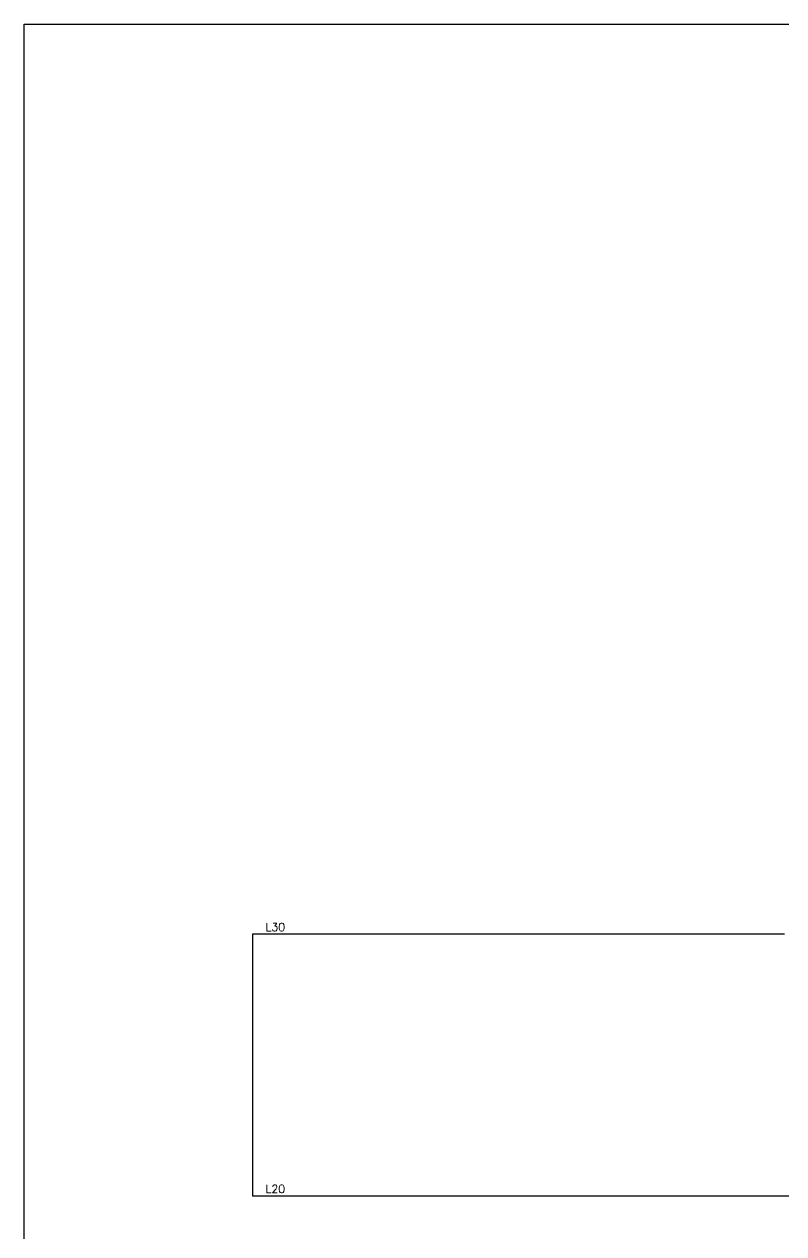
# Model space of a CAD drawing. Extents: x 41366 to 43040, y 84741 to 85507.
# Drawn here: x 41365.6 to 41602.7, y 85129.4 to 85507.1 of the extents above; entities that cross this region are included whole.
import ezdxf
from ezdxf.enums import TextEntityAlignment as Align

# ---------------------------------------------------------------- set-up
doc = ezdxf.new("R2010")
doc.units = 0
doc.header["$LTSCALE"] = 10
doc.layers.add('A-DETL-01', color=1, linetype='Continuous')
doc.layers.add('M-CMDUCT-TEXT', color=3, linetype='Continuous')
doc.styles.add('STDTEXT', font='simplex.shx', dxfattribs={"bigfont": 'china.shx'})

msp = doc.modelspace()

# ---------------------------------------------------------------- linework, layer by layer
at = {"layer": 'A-DETL-01', "linetype": 'Continuous'}
for p, q in [((41436.834, 85222.923), (41436.834, 85141.168)), ((41602.898, 85222.923), (41436.834, 85222.923)), ((41884.481, 85141.168), (41436.834, 85141.168))]:
    msp.add_line(p, q, dxfattribs=at)
at = {"layer": 'DEFPOINTS', "color": 1}
msp.add_lwpolyline([(41365.567, 85507.146), (42076.347, 85507.146), (42076.347, 84936.686), (41365.567, 84936.686)], close=True, dxfattribs=at)

# ---------------------------------------------------------------- texts
at = {"layer": 'M-CMDUCT-TEXT', "style": 'STDTEXT'}
for s, p in [('L30', (41440.909, 85225.173)), ('L20', (41440.909, 85143.418))]:
    msp.add_text(s, height=2.5, dxfattribs=at).set_placement(p, align=Align.MIDDLE_LEFT)

doc.saveas('drawing.dxf')
